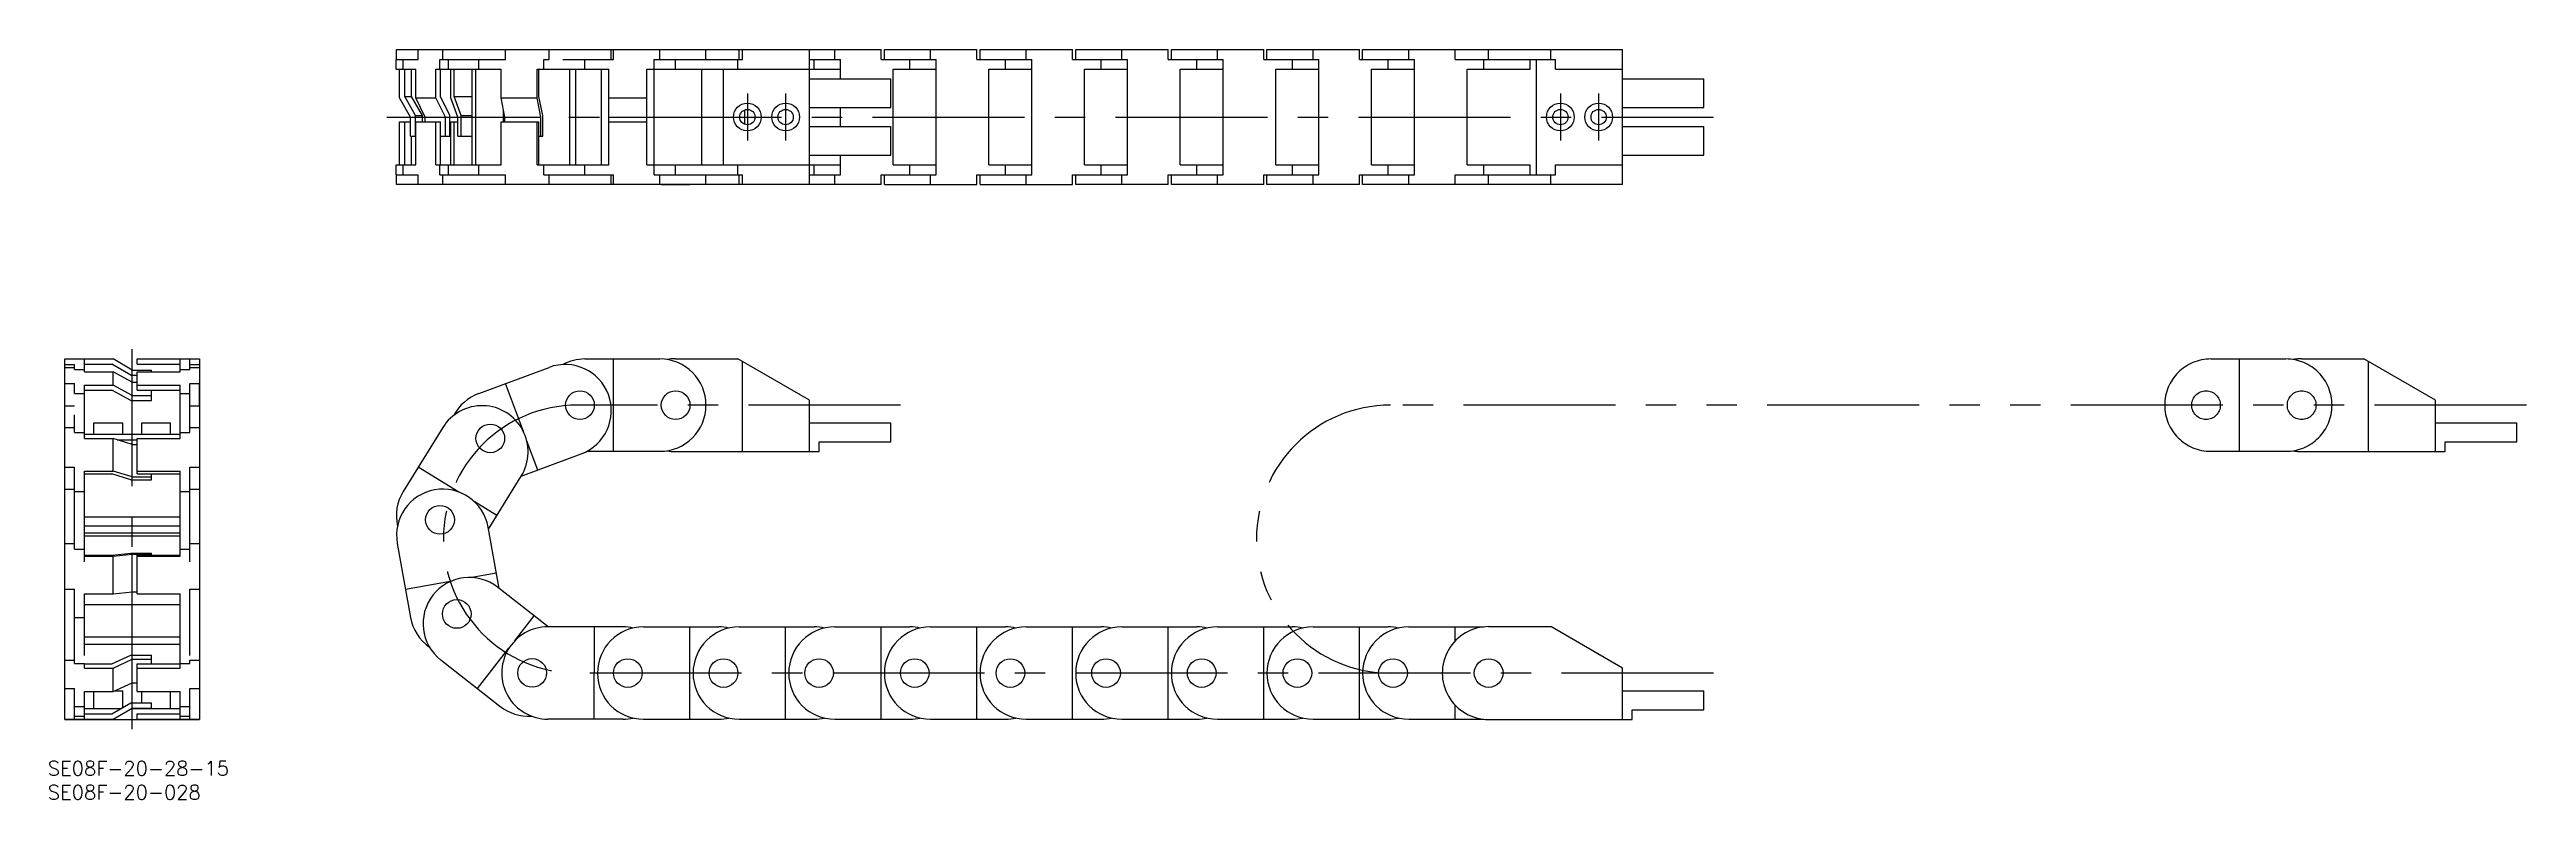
# Model space of a CAD drawing. Extents: x -31 to 487, y -17 to 140.
import ezdxf

# ---------------------------------------------------------------- set-up
doc = ezdxf.new("R2010")
doc.units = 0
doc.linetypes.add('CENTER', pattern=[50.8, 31.75, -6.35, 6.35, -6.35])
doc.linetypes.add('PHANTOM', pattern=[63.5, 31.75, -6.35, 6.35, -6.35, 6.35, -6.35])
doc.layers.get('0').update_dxf_attribs({"linetype": 'CONTINUOUS'})
doc.layers.add('CENTER', color=1, linetype='CENTER')
doc.styles.get("Standard").update_dxf_attribs({"font": 'txt.shx', "height": 3, "bigfont": 'bigfont.shx'})

msp = doc.modelspace()

# ---------------------------------------------------------------- linework, layer by layer
at = {"color": 7, "linetype": 'CONTINUOUS'}
for p, q in [((41.18, 137.97), (41.18, 140.02)), ((41.18, 140.02), (142.52, 140.02)), ((45.72, 137.97), (45.72, 140.02)), ((50.82, 137.97), (50.82, 140.02)), ((63.98, 137.97), (63.98, 140.02)), ((73.07, 137.97), (73.07, 140.02)), ((86.07, 137.97), (86.07, 140.02)), ((86.52, 137.97), (86.52, 140.02)), ((96.22, 137.97), (96.22, 140.02)), ((96.52, 140.02), (96.52, 140.03)), ((96.52, 140.03), (102.52, 140.03)), ((102.52, 140.02), (102.52, 140.03)), ((105.87, 137.97), (105.87, 140.02)), ((112.82, 137.97), (112.82, 140.02)), ((113.52, 137.97), (113.52, 140.02)), ((127.52, 111.82), (127.52, 140.02)), ((132.82, 137.97), (132.82, 140.02)), ((142.52, 137.97), (142.52, 140.02)), ((143.17, 137.97), (143.17, 140.02)), ((143.17, 140.02), (162.52, 140.02)), ((152.82, 137.97), (152.82, 140.02)), ((162.52, 137.97), (162.52, 140.02)), ((163.17, 137.97), (163.17, 140.02)), ((163.17, 140.02), (182.52, 140.02)), ((172.82, 137.97), (172.82, 140.02)), ((182.52, 137.97), (182.52, 140.02)), ((183.17, 137.97), (183.17, 140.02)), ((183.17, 140.02), (202.52, 140.02)), ((192.82, 137.97), (192.82, 140.02)), ((202.52, 137.97), (202.52, 140.02)), ((203.17, 137.97), (203.17, 140.02)), ((203.17, 140.02), (222.52, 140.02)), ((212.82, 137.97), (212.82, 140.02)), ((222.52, 137.97), (222.52, 140.02)), ((223.17, 137.97), (223.17, 140.02)), ((223.17, 140.02), (242.52, 140.02)), ((232.82, 137.97), (232.82, 140.02)), ((242.52, 137.97), (242.52, 140.02)), ((243.17, 137.97), (243.17, 140.02)), ((243.17, 140.02), (297.52, 140.02)), ((252.82, 137.97), (252.82, 140.02)), ((262.52, 137.97), (262.52, 140.02)), ((269.52, 137.97), (269.52, 140.02)), ((282.52, 137.97), (282.52, 140.02)), ((297.52, 111.82), (297.52, 140.02)), ((41.12, 135.92), (41.12, 137.97)), ((41.12, 137.97), (45.72, 137.97)), ((41.12, 135.92), (45.2, 135.92)), ((41.8, 129.92), (41.8, 135.92)), ((42.57, 135.92), (42.57, 137.97)), ((42.89, 130.22), (42.89, 135.92)), ((44.29, 130.22), (44.29, 135.92)), ((45.2, 129.92), (45.2, 135.92)), ((49.4, 129.92), (49.4, 135.92)), ((49.4, 135.92), (63.04, 135.92)), ((50.19, 135.92), (50.19, 137.97)), ((50.19, 137.97), (63.98, 137.97)), ((50.34, 130.22), (50.34, 135.92)), ((51.36, 135.92), (51.36, 135.92)), ((51.36, 135.92), (51.36, 135.92)), ((52.05, 135.92), (52.05, 137.97)), ((52.55, 129.92), (52.55, 135.92)), ((53.22, 130.22), (53.22, 135.92)), ((57, 115.92), (57, 135.92)), ((57.76, 115.92), (57.76, 135.92)), ((58.35, 135.92), (58.35, 137.97)), ((63.04, 129.92), (63.04, 135.92)), ((70.54, 129.92), (70.54, 135.92)), ((70.54, 135.92), (85.52, 135.92)), ((70.92, 130.22), (70.92, 135.92)), ((71.95, 135.92), (71.95, 137.97)), ((71.95, 137.97), (73.07, 137.97)), ((75.92, 137.97), (86.52, 137.97)), ((77.4, 115.92), (77.4, 135.92)), ((78.65, 115.92), (78.65, 135.92)), ((80.52, 135.92), (80.52, 137.97)), ((84.02, 115.92), (84.02, 135.92)), ((85.52, 115.92), (85.52, 135.92)), ((93.52, 115.92), (93.52, 135.92)), ((93.52, 135.92), (134.02, 135.92)), ((95.02, 113.87), (95.02, 137.97)), ((95.02, 137.97), (113.52, 137.97)), ((99.52, 135.92), (99.52, 137.97)), ((105.02, 115.92), (105.02, 135.92)), ((108.52, 135.92), (108.52, 135.92)), ((109.52, 115.92), (109.52, 135.92)), ((112.52, 135.92), (112.52, 137.97)), ((127.52, 137.97), (134.02, 137.97)), ((128.52, 135.92), (128.52, 137.97)), ((134.02, 133.92), (134.02, 137.97)), ((142.52, 137.97), (154.02, 137.97)), ((145.02, 115.92), (145.02, 135.92)), ((145.02, 135.92), (154.02, 135.92)), ((148.52, 135.92), (148.52, 137.97)), ((154.02, 113.87), (154.02, 137.97)), ((162.52, 137.97), (174.02, 137.97)), ((165.02, 115.92), (165.02, 135.92)), ((165.02, 135.92), (174.02, 135.92)), ((168.52, 135.92), (168.52, 137.97)), ((174.02, 113.87), (174.02, 137.97)), ((182.52, 137.97), (194.02, 137.97)), ((185.02, 115.92), (185.02, 135.92)), ((185.02, 135.92), (194.02, 135.92)), ((188.52, 135.92), (188.52, 137.97)), ((194.02, 113.87), (194.02, 137.97)), ((202.52, 137.97), (214.02, 137.97)), ((205.02, 115.92), (205.02, 135.92)), ((205.02, 135.92), (214.02, 135.92)), ((208.52, 135.92), (208.52, 137.97)), ((214.02, 113.87), (214.02, 137.97)), ((222.52, 137.97), (234.02, 137.97)), ((225.02, 115.92), (225.02, 135.92)), ((225.02, 135.92), (234.02, 135.92)), ((228.52, 135.92), (228.52, 137.97)), ((234.02, 113.87), (234.02, 137.97)), ((242.52, 137.97), (254.02, 137.97)), ((245.02, 115.92), (245.02, 135.92)), ((245.02, 135.92), (254.02, 135.92)), ((248.52, 135.92), (248.52, 137.97)), ((254.02, 113.87), (254.02, 137.97)), ((262.52, 137.97), (283.52, 137.97)), ((265.02, 115.92), (265.02, 135.92)), ((265.02, 135.92), (278.17, 135.92)), ((268.52, 135.92), (268.52, 137.97)), ((278.17, 135.92), (278.17, 137.97)), ((279.52, 113.87), (279.52, 137.97)), ((283.52, 135.92), (283.52, 137.97)), ((283.52, 135.92), (297.52, 135.92)), ((44.08, 125.92), (41.8, 129.92)), ((42.89, 130.22), (44.29, 130.22)), ((45.16, 126.22), (42.89, 130.22)), ((46.57, 126.22), (44.29, 130.22)), ((45.2, 129.92), (49.4, 129.92)), ((47.16, 125.92), (45.2, 129.92)), ((51.37, 125.92), (49.4, 129.92)), ((52.3, 126.22), (50.34, 130.22)), ((53.97, 125.92), (52.55, 129.92)), ((53.22, 130.22), (57, 130.22)), ((54.65, 126.22), (53.22, 130.22)), ((63.04, 129.92), (70.54, 129.92)), ((63.84, 125.92), (63.04, 129.92)), ((71.34, 125.92), (70.54, 129.92)), ((71.72, 126.22), (70.92, 130.22)), ((85.52, 129.92), (93.52, 129.92)), ((127.52, 133.92), (144.52, 133.92)), ((144.52, 127.92), (144.52, 133.92)), ((297.52, 133.92), (314.52, 133.92)), ((314.52, 127.92), (314.52, 133.92)), ((41.8, 115.92), (41.8, 124.92)), ((41.8, 124.92), (44.08, 124.92)), ((42.89, 115.92), (42.89, 124.92)), ((44.08, 121.92), (44.08, 125.92)), ((45.16, 121.92), (45.16, 126.22)), ((45.16, 126.22), (46.57, 126.22)), ((45.2, 115.92), (45.2, 124.92)), ((45.2, 124.92), (50.34, 124.92)), ((46.57, 124.92), (46.57, 126.22)), ((47.16, 124.92), (47.16, 125.92)), ((47.16, 125.92), (51.37, 125.92)), ((47.16, 125.92), (51.37, 125.92)), ((49.4, 115.92), (49.4, 124.92)), ((50.34, 115.92), (50.34, 124.92)), ((51.37, 121.92), (51.37, 125.92)), ((52.3, 121.92), (52.3, 126.22)), ((52.55, 115.92), (52.55, 124.92)), ((52.55, 124.92), (53.97, 124.92)), ((53.22, 115.92), (53.22, 124.92)), ((53.97, 121.92), (53.97, 125.92)), ((54.65, 121.92), (54.65, 126.22)), ((54.65, 126.22), (57, 126.22)), ((63.04, 115.92), (63.04, 124.92)), ((63.04, 124.92), (70.92, 124.92)), ((63.54, 124.92), (63.54, 127.39)), ((63.84, 124.92), (63.84, 125.92)), ((63.84, 125.92), (71.34, 125.92)), ((63.84, 125.92), (71.34, 125.92)), ((70.54, 115.92), (70.54, 124.92)), ((70.92, 115.92), (70.92, 124.92)), ((71.34, 121.92), (71.34, 125.92)), ((71.72, 121.92), (71.72, 126.22)), ((85.52, 125.92), (93.52, 125.92)), ((85.52, 124.92), (93.52, 124.92)), ((114.02, 124.4), (114.02, 127.44)), ((127.52, 127.92), (144.52, 127.92)), ((134.02, 123.92), (134.02, 127.92)), ((297.52, 127.92), (314.52, 127.92)), ((44.08, 121.92), (45.2, 121.92)), ((44.29, 115.92), (44.29, 121.92)), ((50.34, 121.92), (52.3, 121.92)), ((53.97, 121.92), (57, 121.92)), ((70.92, 121.92), (71.72, 121.92)), ((127.52, 123.92), (144.52, 123.92)), ((144.52, 117.92), (144.52, 123.92)), ((297.52, 123.92), (314.52, 123.92)), ((314.52, 117.92), (314.52, 123.92)), ((41.12, 113.87), (41.12, 115.92)), ((41.12, 115.92), (45.2, 115.92)), ((42.57, 113.87), (42.57, 115.92)), ((49.4, 115.92), (63.04, 115.92)), ((50.19, 113.87), (50.19, 115.92)), ((52.05, 113.87), (52.05, 115.92)), ((58.35, 113.87), (58.35, 115.92)), ((70.54, 115.92), (85.52, 115.92)), ((71.95, 113.87), (71.95, 115.92)), ((80.52, 113.87), (80.52, 115.92)), ((93.52, 115.92), (134.02, 115.92)), ((99.52, 113.87), (99.52, 115.92)), ((112.52, 113.87), (112.52, 115.92)), ((127.52, 117.92), (144.52, 117.92)), ((128.52, 113.87), (128.52, 115.92)), ((134.02, 113.87), (134.02, 117.92)), ((145.02, 115.92), (154.02, 115.92)), ((148.52, 113.87), (148.52, 115.92)), ((165.02, 115.92), (174.02, 115.92)), ((168.52, 113.87), (168.52, 115.92)), ((185.02, 115.92), (194.02, 115.92)), ((188.52, 113.87), (188.52, 115.92)), ((205.02, 115.92), (214.02, 115.92)), ((208.52, 113.87), (208.52, 115.92)), ((225.02, 115.92), (234.02, 115.92)), ((228.52, 113.87), (228.52, 115.92)), ((245.02, 115.92), (254.02, 115.92)), ((248.52, 113.87), (248.52, 115.92)), ((265.02, 115.92), (278.17, 115.92)), ((268.52, 113.87), (268.52, 115.92)), ((278.17, 113.87), (278.17, 115.92)), ((283.52, 113.87), (283.52, 115.92)), ((283.52, 115.92), (297.52, 115.92)), ((297.52, 117.92), (314.52, 117.92)), ((41.12, 113.87), (45.72, 113.87)), ((41.18, 111.82), (41.18, 113.87)), ((142.52, 111.82), (41.18, 111.82)), ((45.72, 111.82), (45.72, 113.87)), ((50.19, 113.87), (63.98, 113.87)), ((50.82, 111.82), (50.82, 113.87)), ((63.98, 111.82), (63.98, 113.87)), ((71.95, 113.87), (86.52, 113.87)), ((73.07, 111.82), (73.07, 113.87)), ((86.07, 111.82), (86.07, 113.87)), ((86.52, 111.82), (86.52, 113.87)), ((95.02, 113.87), (113.52, 113.87)), ((96.22, 111.82), (96.22, 113.87)), ((96.52, 111.81), (96.52, 111.82)), ((96.52, 111.81), (102.52, 111.81)), ((102.52, 111.81), (102.52, 111.82)), ((105.87, 111.82), (105.87, 113.87)), ((108.52, 113.87), (108.52, 113.87)), ((112.82, 111.82), (112.82, 113.87)), ((113.52, 111.82), (113.52, 113.87)), ((127.52, 113.87), (134.02, 113.87)), ((132.82, 111.82), (132.82, 113.87)), ((142.52, 111.82), (142.52, 113.87)), ((142.52, 113.87), (154.02, 113.87)), ((143.17, 111.82), (143.17, 113.87)), ((143.17, 111.82), (162.52, 111.82)), ((152.82, 111.82), (152.82, 113.87)), ((162.52, 111.82), (162.52, 113.87)), ((162.52, 113.87), (174.02, 113.87)), ((163.17, 111.82), (163.17, 113.87)), ((163.17, 111.82), (182.52, 111.82)), ((172.82, 111.82), (172.82, 113.87)), ((182.52, 111.82), (182.52, 113.87)), ((182.52, 113.87), (194.02, 113.87)), ((183.17, 111.82), (183.17, 113.87)), ((202.52, 111.82), (183.17, 111.82)), ((192.82, 111.82), (192.82, 113.87)), ((202.52, 111.82), (202.52, 113.87)), ((202.52, 113.87), (214.02, 113.87)), ((203.17, 111.82), (203.17, 113.87)), ((222.52, 111.82), (203.17, 111.82)), ((212.82, 111.82), (212.82, 113.87)), ((222.52, 111.82), (222.52, 113.87)), ((222.52, 113.87), (234.02, 113.87)), ((223.17, 111.82), (223.17, 113.87)), ((242.52, 111.82), (223.17, 111.82)), ((232.82, 111.82), (232.82, 113.87)), ((242.52, 111.82), (242.52, 113.87)), ((242.52, 113.87), (254.02, 113.87)), ((243.17, 111.82), (243.17, 113.87)), ((297.52, 111.82), (243.17, 111.82)), ((252.82, 111.82), (252.82, 113.87)), ((262.52, 111.82), (262.52, 113.87)), ((262.52, 113.87), (283.52, 113.87)), ((269.52, 111.82), (269.52, 113.87)), ((282.52, 111.82), (282.52, 113.87)), ((-28.2, 75.35), (-18.1, 75.35)), ((-28.2, 0), (-28.2, 75.35)), ((-28.2, 74.2), (-26.15, 74.2)), ((-28.2, 73.6), (-26.15, 73.6)), ((-26.15, 75.35), (-26.15, 75.4)), ((-26.15, 75.4), (-24.1, 75.4)), ((-26.15, 73.18), (-26.15, 74.2)), ((-26.15, 73.18), (-24.1, 73.18)), ((-24.1, 72.66), (-24.1, 75.4)), ((-24.1, 74.25), (-18.39, 74.25)), ((-24.1, 72.66), (-18.1, 72.66)), ((-14.39, 71.94), (-18.39, 74.25)), ((-14.1, 73.04), (-18.1, 75.35)), ((-18.1, 69.88), (-18.1, 72.66)), ((-14.1, 70.5), (-18.1, 72.66)), ((-14.1, 73.04), (-10.1, 73.04)), ((-13.1, 74.25), (-13.1, 75.35)), ((-13.1, 75.35), (0, 75.35)), ((-13.1, 74.25), (-4.1, 74.25)), ((-13.1, 68.85), (-13.1, 72.66)), ((-13.1, 72.66), (-4.1, 72.66)), ((-10.1, 72.66), (-10.1, 73.04)), ((-4.1, 72.66), (-4.1, 75.4)), ((-4.1, 75.4), (-2.05, 75.4)), ((-4.1, 73.18), (-2.05, 73.18)), ((-2.05, 73.18), (-2.05, 75.4)), ((-2.05, 74.2), (0, 74.2)), ((-2.05, 73.6), (0, 73.6)), ((0, 75.35), (0, 0)), ((58.35, 68.15), (73.07, 73.6)), ((80.52, 75.35), (96.22, 75.35)), ((86.52, 56.05), (86.52, 75.35)), ((99.52, 75.4), (112.52, 75.4)), ((127.52, 66.74), (112.52, 75.4)), ((113.52, 56), (113.52, 74.82)), ((-28.21, 62.7), (-28.21, 68.7)), ((-28.21, 68.7), (-28.2, 68.7)), ((-28.2, 70.23), (-26.15, 70.23)), ((-26.15, 68.15), (-26.15, 70.23)), ((-26.15, 68.15), (-24.1, 68.15)), ((-24.1, 58.72), (-24.1, 69.88)), ((-24.1, 69.88), (-18.1, 69.88)), ((-24.1, 68.85), (-18.39, 68.85)), ((-14.39, 66.69), (-18.39, 68.85)), ((-14.1, 67.72), (-18.1, 69.88)), ((-14.39, 71.94), (-13.1, 71.94)), ((-14.1, 67.72), (-14.1, 70.5)), ((-14.1, 67.72), (-14.1, 70.5)), ((-14.1, 70.5), (-13.1, 70.5)), ((-14.1, 67.72), (-10.1, 67.72)), ((-13.1, 69.88), (-4.1, 69.88)), ((-13.1, 68.85), (-4.1, 68.85)), ((-10.1, 66.69), (-10.1, 68.85)), ((-4.1, 58.72), (-4.1, 69.88)), ((-4.1, 68.15), (-2.05, 68.15)), ((-2.05, 60), (-2.05, 70.23)), ((-2.05, 70.23), (0, 70.23)), ((0, 65.59), (0, 70.23)), ((0, 65.59), (0, 70.23)), ((0.01, 68.7), (0, 68.7)), ((0.01, 62.7), (0.01, 68.7)), ((67.7, 60.18), (63.98, 70.23)), ((-28.21, 62.7), (-28.2, 62.7)), ((-28.2, 65.59), (-26.15, 65.59)), ((-26.15, 60), (-26.15, 63.65)), ((-14.39, 66.69), (-10.1, 66.69)), ((-2.05, 65.59), (0, 65.59)), ((0, 62.7), (0.01, 62.7)), ((127.52, 56), (127.52, 66.74)), ((-28.2, 61.02), (-26.15, 61.02)), ((-26.15, 60), (-24.1, 60)), ((-24.1, 59.65), (-4.1, 59.65)), ((-24.1, 58.72), (-18.1, 58.72)), ((-22.1, 59.65), (-22.1, 62)), ((-22.1, 62), (-16.1, 62)), ((-18.1, 51.92), (-18.1, 58.72)), ((-14.1, 57.51), (-18.1, 58.72)), ((-17.25, 58.46), (-13.1, 58.46)), ((-16.1, 59.65), (-16.1, 62)), ((-14.1, 50.7), (-14.1, 57.51)), ((-14.1, 50.7), (-14.1, 57.51)), ((-14.1, 57.51), (-13.1, 57.51)), ((-13.1, 51.34), (-13.1, 58.72)), ((-13.1, 58.72), (-4.1, 58.72)), ((-12.1, 59.65), (-12.1, 62)), ((-12.1, 62), (-6.1, 62)), ((-6.1, 59.65), (-6.1, 62)), ((-4.1, 60), (-2.05, 60)), ((-2.05, 61.02), (0, 61.02)), ((50.82, 61.02), (42.57, 47.66)), ((70.68, 52.13), (68.37, 58.38)), ((127.52, 62), (144.52, 62)), ((129.52, 56), (129.52, 58)), ((129.52, 58), (144.52, 58)), ((144.52, 58), (144.52, 62)), ((-28.2, 52.77), (-26.15, 52.77)), ((-26.15, 35.61), (-26.15, 52.77)), ((-24.1, 32.94), (-24.1, 51.92)), ((-24.1, 51.92), (-18.1, 51.92)), ((-14.1, 50.7), (-18.1, 51.92)), ((-13.1, 51.92), (-4.1, 51.92)), ((-4.1, 34.14), (-4.1, 51.92)), ((-2.05, 32.94), (-2.05, 52.77)), ((-2.05, 52.77), (0, 52.77)), ((54.17, 47.54), (45.72, 52.77)), ((67.23, 50.85), (79.78, 55.5)), ((80.99, 56.05), (96.22, 56.05)), ((99.52, 56), (129.52, 56)), ((-28.2, 48.14), (-26.15, 48.14)), ((-26.15, 47.66), (-24.1, 47.66)), ((-24.1, 51.34), (-18.39, 51.34)), ((-14.39, 50.12), (-18.39, 51.34)), ((-14.39, 50.12), (-10.1, 50.12)), ((-14.39, 50.12), (-10.1, 50.12)), ((-14.1, 50.7), (-10.1, 50.7)), ((-13.1, 51.34), (-4.1, 51.34)), ((-10.1, 50.12), (-10.1, 51.34)), ((-4.1, 47.66), (-2.05, 47.66)), ((-2.05, 48.14), (0, 48.14)), ((60.4, 39.8), (67.24, 50.87)), ((-24.1, 42.38), (-4.1, 42.38)), ((62.14, 42.62), (57.43, 45.53)), ((-28.2, 36.79), (-26.15, 36.79)), ((-24.1, 40.49), (-4.1, 40.49)), ((-24.1, 39), (-4.1, 39)), ((-24.1, 38.37), (-4.1, 38.37)), ((-2.05, 36.79), (0, 36.79)), ((41.33, 36.79), (44.09, 21.34)), ((62.62, 27.38), (60.33, 40.19)), ((-26.15, 35.61), (-24.1, 35.61)), ((-24.1, 34.33), (-18.39, 34.33)), ((-24.1, 34.14), (-18.1, 34.14)), ((-18.39, 34.33), (-14.39, 34.73)), ((-18.1, 34.14), (-14.1, 34.54)), ((-18.1, 26.26), (-18.1, 34.14)), ((-14.39, 34.73), (-10.1, 34.73)), ((-14.1, 26.67), (-14.1, 34.54)), ((-14.1, 26.67), (-14.1, 34.54)), ((-14.1, 34.54), (-10.1, 34.54)), ((-13.1, 26.26), (-13.1, 34.33)), ((-13.1, 34.33), (-4.1, 34.33)), ((-13.1, 34.14), (-4.1, 34.14)), ((-10.1, 34.33), (-10.1, 34.73)), ((-4.1, 35.61), (-2.05, 35.61)), ((-28.2, 27.24), (-26.15, 27.24)), ((-26.15, 11.68), (-26.15, 27.24)), ((-24.1, 13.38), (-24.1, 26.26)), ((-24.1, 26.26), (-18.1, 26.26)), ((-18.1, 26.26), (-14.1, 26.67)), ((-14.1, 26.67), (-13.1, 26.67)), ((-13.1, 26.26), (-4.1, 26.26)), ((-4.1, 10.75), (-4.1, 26.26)), ((-2.05, 13.38), (-2.05, 27.24)), ((-2.05, 27.24), (0, 27.24)), ((43.03, 27.24), (52.82, 28.99)), ((56.59, 29.66), (62.03, 30.64)), ((69.95, 21.64), (62.31, 27.62)), ((-26.15, 21.34), (-24.1, 21.34)), ((-24.1, 24.04), (-4.1, 24.04)), ((65.84, 16.39), (69.95, 21.64)), ((72.85, 19.37), (69.95, 21.64)), ((-24.1, 17.27), (-4.1, 17.27)), ((-24.1, 15.76), (-4.1, 15.76)), ((88.53, 19.35), (72.83, 19.37)), ((82.5, 0.06), (82.53, 19.36)), ((92.82, 19.35), (108.52, 19.35)), ((102.52, 0.05), (102.52, 19.35)), ((112.82, 19.35), (128.52, 19.35)), ((122.52, 0.05), (122.52, 19.35)), ((132.82, 19.35), (148.52, 19.35)), ((142.52, 0.05), (142.52, 19.35)), ((152.82, 19.35), (168.52, 19.35)), ((162.52, 0.05), (162.52, 19.35)), ((172.82, 19.35), (188.52, 19.35)), ((182.52, 0.05), (182.52, 19.35)), ((192.82, 19.35), (208.52, 19.35)), ((202.52, 0.05), (202.52, 19.35)), ((212.82, 19.35), (228.52, 19.35)), ((222.52, 0.05), (222.52, 19.35)), ((232.82, 19.35), (248.52, 19.35)), ((242.52, 0.05), (242.52, 19.35)), ((252.82, 19.35), (268.52, 19.35)), ((262.52, 16.41), (262.52, 19.35)), ((269.52, 19.4), (282.52, 19.4)), ((297.52, 10.74), (282.52, 19.4)), ((-28.2, 12.42), (-26.15, 12.42)), ((-26.15, 11.68), (-24.1, 11.68)), ((-24.1, 10.75), (-24.1, 11.68)), ((-24.1, 11.62), (-18.39, 11.62)), ((-24.1, 10.75), (-18.1, 10.75)), ((-18.39, 11.62), (-14.39, 13.44)), ((-18.1, 10.75), (-14.1, 12.57)), ((-18.1, 5.82), (-18.1, 10.75)), ((-14.39, 13.44), (-10.1, 13.44)), ((-14.1, 7.64), (-14.1, 12.57)), ((-14.1, 7.64), (-14.1, 12.57)), ((-14.1, 12.57), (-10.1, 12.57)), ((-13.1, 5.82), (-13.1, 11.62)), ((-13.1, 11.62), (-4.1, 11.62)), ((-13.1, 10.75), (-4.1, 10.75)), ((-10.1, 11.62), (-10.1, 13.44)), ((-4.1, 11.68), (-2.05, 11.68)), ((-2.05, 11.68), (-2.05, 12.42)), ((-2.05, 12.42), (0, 12.42)), ((62.79, 2.74), (50.42, 12.42)), ((58.06, 6.44), (64.67, 14.89)), ((297.52, 0), (297.52, 10.74)), ((-28.2, 6.44), (-26.15, 6.44)), ((-26.15, 0), (-26.15, 6.44)), ((-24.1, 0.05), (-24.1, 5.82)), ((-24.1, 5.82), (-18.1, 5.82)), ((-22.1, 2.3), (-22.1, 5.82)), ((-18.1, 5.82), (-14.1, 7.64)), ((-17.71, 6), (-16.1, 6)), ((-16.1, 2.5), (-16.1, 6)), ((-14.1, 7.64), (-13.1, 7.64)), ((-13.1, 5.82), (-4.1, 5.82)), ((-12.1, 3.48), (-12.1, 5.82)), ((-6.1, 2.3), (-6.1, 5.82)), ((-4.1, 0.05), (-4.1, 5.82)), ((-2.05, 0), (-2.05, 6.44)), ((-2.05, 6.44), (0, 6.44)), ((297.52, 6), (314.52, 6)), ((314.52, 2), (314.52, 6)), ((-28.2, 0.07), (-26.15, 0.07)), ((-28.2, 0.06), (-26.15, 0.06)), ((-28.2, 0.05), (-18.1, 0.05)), ((-28.2, 0), (0, 0)), ((-26.15, 2.74), (-24.1, 2.74)), ((-26.15, 0.7), (-24.1, 0.7)), ((-26.15, 0.07), (-24.1, 0.07)), ((-26.15, 0.05), (-24.1, 0.05)), ((-24.1, 2.3), (-16.44, 2.3)), ((-24.1, 1.17), (-18.39, 1.17)), ((-24.1, 0.07), (-18.1, 0.07)), ((-24.1, 0.06), (-18.1, 0.06)), ((-18.39, 1.17), (-14.39, 3.48)), ((-18.1, 0.07), (-14.1, 2.38)), ((-18.1, 0.06), (-14.1, 2.37)), ((-18.1, 0.05), (-14.1, 2.36)), ((-18.1, 0.06), (-18.1, 0.07)), ((-18.1, 0.06), (-18.1, 0.07)), ((-14.39, 3.48), (-10.1, 3.48)), ((-14.2, 2.3), (-4.1, 2.3)), ((-14.1, 2.37), (-14.1, 2.38)), ((-14.1, 2.37), (-14.1, 2.38)), ((-14.1, 2.38), (-10.1, 2.38)), ((-14.1, 2.37), (-10.1, 2.37)), ((-14.1, 2.36), (-10.1, 2.36)), ((-13.1, 0.05), (-13.1, 1.17)), ((-13.1, 1.17), (-4.1, 1.17)), ((-13.1, 0.07), (-4.1, 0.07)), ((-13.1, 0.06), (-4.1, 0.06)), ((-13.1, 0.05), (0, 0.05)), ((-12.1, 2.3), (-12.1, 2.36)), ((-10.1, 2.36), (-10.1, 3.48)), ((-4.1, 2.74), (-2.05, 2.74)), ((-4.1, 0.7), (-2.05, 0.7)), ((-4.1, 0.07), (-2.05, 0.07)), ((-4.1, 0.05), (-2.05, 0.05)), ((-2.05, 0.07), (0, 0.07)), ((-2.05, 0.06), (0, 0.06)), ((88.5, 0.05), (72.8, 0.07)), ((92.82, 0.05), (108.52, 0.05)), ((103.52, 0.05), (103.52, 0.05)), ((112.82, 0.05), (128.52, 0.05)), ((123.52, 0.05), (123.52, 0.05)), ((132.82, 0.05), (148.52, 0.05)), ((143.52, 0.05), (143.52, 0.05)), ((152.82, 0.05), (168.52, 0.05)), ((163.52, 0.05), (163.52, 0.05)), ((172.82, 0.05), (188.52, 0.05)), ((183.52, 0.05), (183.52, 0.05)), ((192.82, 0.05), (208.52, 0.05)), ((203.52, 0.05), (203.52, 0.05)), ((212.82, 0.05), (228.52, 0.05)), ((223.52, 0.05), (223.52, 0.05)), ((232.82, 0.05), (248.52, 0.05)), ((243.52, 0.05), (243.52, 0.05)), ((252.82, 0.05), (268.52, 0.05)), ((262.52, 0.05), (262.52, 2.99)), ((263.52, 0.05), (263.52, 0.05)), ((269.52, 0), (299.52, 0)), ((299.52, 0), (299.52, 2)), ((299.52, 2), (314.52, 2))]:
    msp.add_line(p, q, dxfattribs=at)
at = {"color": 3, "linetype": 'PHANTOM'}
for p, q in [((420.52, 75.35), (436.22, 75.35)), ((426.52, 56.05), (426.52, 75.35)), ((439.52, 75.4), (452.52, 75.4)), ((467.52, 66.74), (452.52, 75.4)), ((453.52, 56), (453.52, 74.82)), ((486.52, 65.7), (248.97, 65.7)), ((467.52, 56), (467.52, 66.74)), ((467.52, 62), (484.52, 62)), ((469.52, 56), (469.52, 58)), ((469.52, 58), (484.52, 58)), ((484.52, 58), (484.52, 62)), ((420.52, 56.05), (436.22, 56.05)), ((439.52, 56), (469.52, 56))]:
    msp.add_line(p, q, dxfattribs=at)
at = {"color": 7, "linetype": 'CONTINUOUS'}
for centre, radius in [((114.52, 125.92), 2.9), ((114.52, 125.92), 1.6), ((122.52, 125.92), 2.9), ((122.52, 125.92), 1.6), ((284.52, 125.92), 2.9), ((284.52, 125.92), 1.6), ((292.52, 125.92), 2.9), ((292.52, 125.92), 1.6), ((79.52, 65.7), 3), ((99.52, 65.7), 3), ((60.77, 58.75), 3), ((50.25, 41.74), 3), ((53.76, 22.05), 3), ((69.52, 9.73), 3), ((89.52, 9.7), 3), ((109.52, 9.7), 3), ((129.52, 9.7), 3), ((149.52, 9.7), 3), ((169.52, 9.7), 3), ((189.52, 9.7), 3), ((209.52, 9.7), 3), ((229.52, 9.7), 3), ((249.52, 9.7), 3), ((269.52, 9.7), 3)]:
    msp.add_circle(centre, radius, dxfattribs=at)
at = {"color": 3, "linetype": 'PHANTOM'}
for centre in [(419.52, 65.7), (439.52, 65.7)]:
    msp.add_circle(centre, 3, dxfattribs=at)
at = {"color": 7, "linetype": 'CONTINUOUS'}
for centre, radius, start, end in [((76.42, 64.55), 9.65, 290.3342, 110.3342), ((80.52, 65.7), 9.65, 90, 118.3734), ((96.22, 65.7), 9.65, 270, 90), ((99.52, 65.7), 9.7, 89.9997, 100.6736), ((61.7, 59.1), 9.65, 110.3342, 152.0933), ((59.03, 55.94), 9.65, 328.275, 148.275), ((99.52, 65.7), 9.7, 259.3264, 270.0003), ((50.77, 42.59), 9.65, 148.275, 193.0222), ((50.83, 38.49), 9.65, 10.1247, 190.1247), ((56.36, 20.02), 9.65, 51.9744, 231.9744), ((53.59, 23.03), 9.65, 190.1247, 234.8719), ((72.82, 9.72), 9.65, 89.9151, 269.9151), ((92.82, 9.7), 9.65, 90, 270), ((88.52, 9.7), 9.65, 77.1068, 89.9151), ((112.82, 9.7), 9.65, 90, 270), ((108.52, 9.7), 9.65, 77.1266, 90), ((132.82, 9.7), 9.65, 90, 270), ((128.52, 9.7), 9.65, 77.1266, 90), ((152.82, 9.7), 9.65, 90, 270), ((148.52, 9.7), 9.65, 77.1266, 90), ((172.82, 9.7), 9.65, 90, 270), ((168.52, 9.7), 9.65, 77.1266, 90), ((192.82, 9.7), 9.65, 90, 270), ((188.52, 9.7), 9.65, 77.1266, 90), ((212.82, 9.7), 9.65, 90, 270), ((208.52, 9.7), 9.65, 77.1266, 90), ((232.82, 9.7), 9.65, 90, 270), ((228.52, 9.7), 9.65, 77.1266, 90), ((252.82, 9.7), 9.65, 90, 270), ((248.52, 9.7), 9.65, 77.1266, 90), ((269.52, 9.7), 9.7, 89.9997, 270.0003), ((268.52, 9.7), 9.65, 89.9038, 90), ((68.73, 10.35), 9.65, 231.9743, 273.7335), ((88.52, 9.7), 9.65, 269.9152, 282.8537), ((108.52, 9.7), 9.65, 270, 282.8735), ((128.52, 9.7), 9.65, 270, 282.8735), ((148.52, 9.7), 9.65, 270, 282.8734), ((168.52, 9.7), 9.65, 270, 282.8734), ((188.52, 9.7), 9.65, 270, 282.8734), ((208.52, 9.7), 9.65, 270, 282.8735), ((228.52, 9.7), 9.65, 270, 282.8735), ((248.52, 9.7), 9.65, 270, 282.8734), ((268.52, 9.7), 9.65, 270, 270.0963)]:
    msp.add_arc(centre, radius, start, end, dxfattribs=at)
at = {"color": 3, "linetype": 'PHANTOM'}
for centre, radius, start, end in [((420.52, 65.7), 9.65, 90, 270), ((436.22, 65.7), 9.65, 270, 90), ((439.52, 65.7), 9.7, 89.9997, 100.6736), ((248.97, 37.7), 28, 90, 270), ((439.52, 65.7), 9.7, 259.3264, 270.0003)]:
    msp.add_arc(centre, radius, start, end, dxfattribs=at)
at = {"layer": 'CENTER', "color": 1, "linetype": 'CENTER'}
for p, q in [((114.52, 130.82), (114.52, 121.02)), ((122.52, 130.82), (122.52, 121.02)), ((284.52, 130.82), (284.52, 121.02)), ((292.52, 130.82), (292.52, 121.02)), ((39.12, 125.92), (316.52, 125.92)), ((-14.1, -2), (-14.1, 77.4)), ((146.52, 65.7), (78.97, 65.7)), ((316.52, 9.7), (78.97, 9.7))]:
    msp.add_line(p, q, dxfattribs=at)
msp.add_arc((78.97, 37.7), 28, 90, 270, dxfattribs=at)

# ---------------------------------------------------------------- texts
at = {"color": 7, "linetype": 'CONTINUOUS'}
for s, p in [('SE08F-20-28-15', (-31.78, -11.72)), ('SE08F-20-028', (-31.78, -16.72))]:
    msp.add_text(s, height=3, dxfattribs=at).set_placement(p)

doc.saveas('drawing.dxf')
